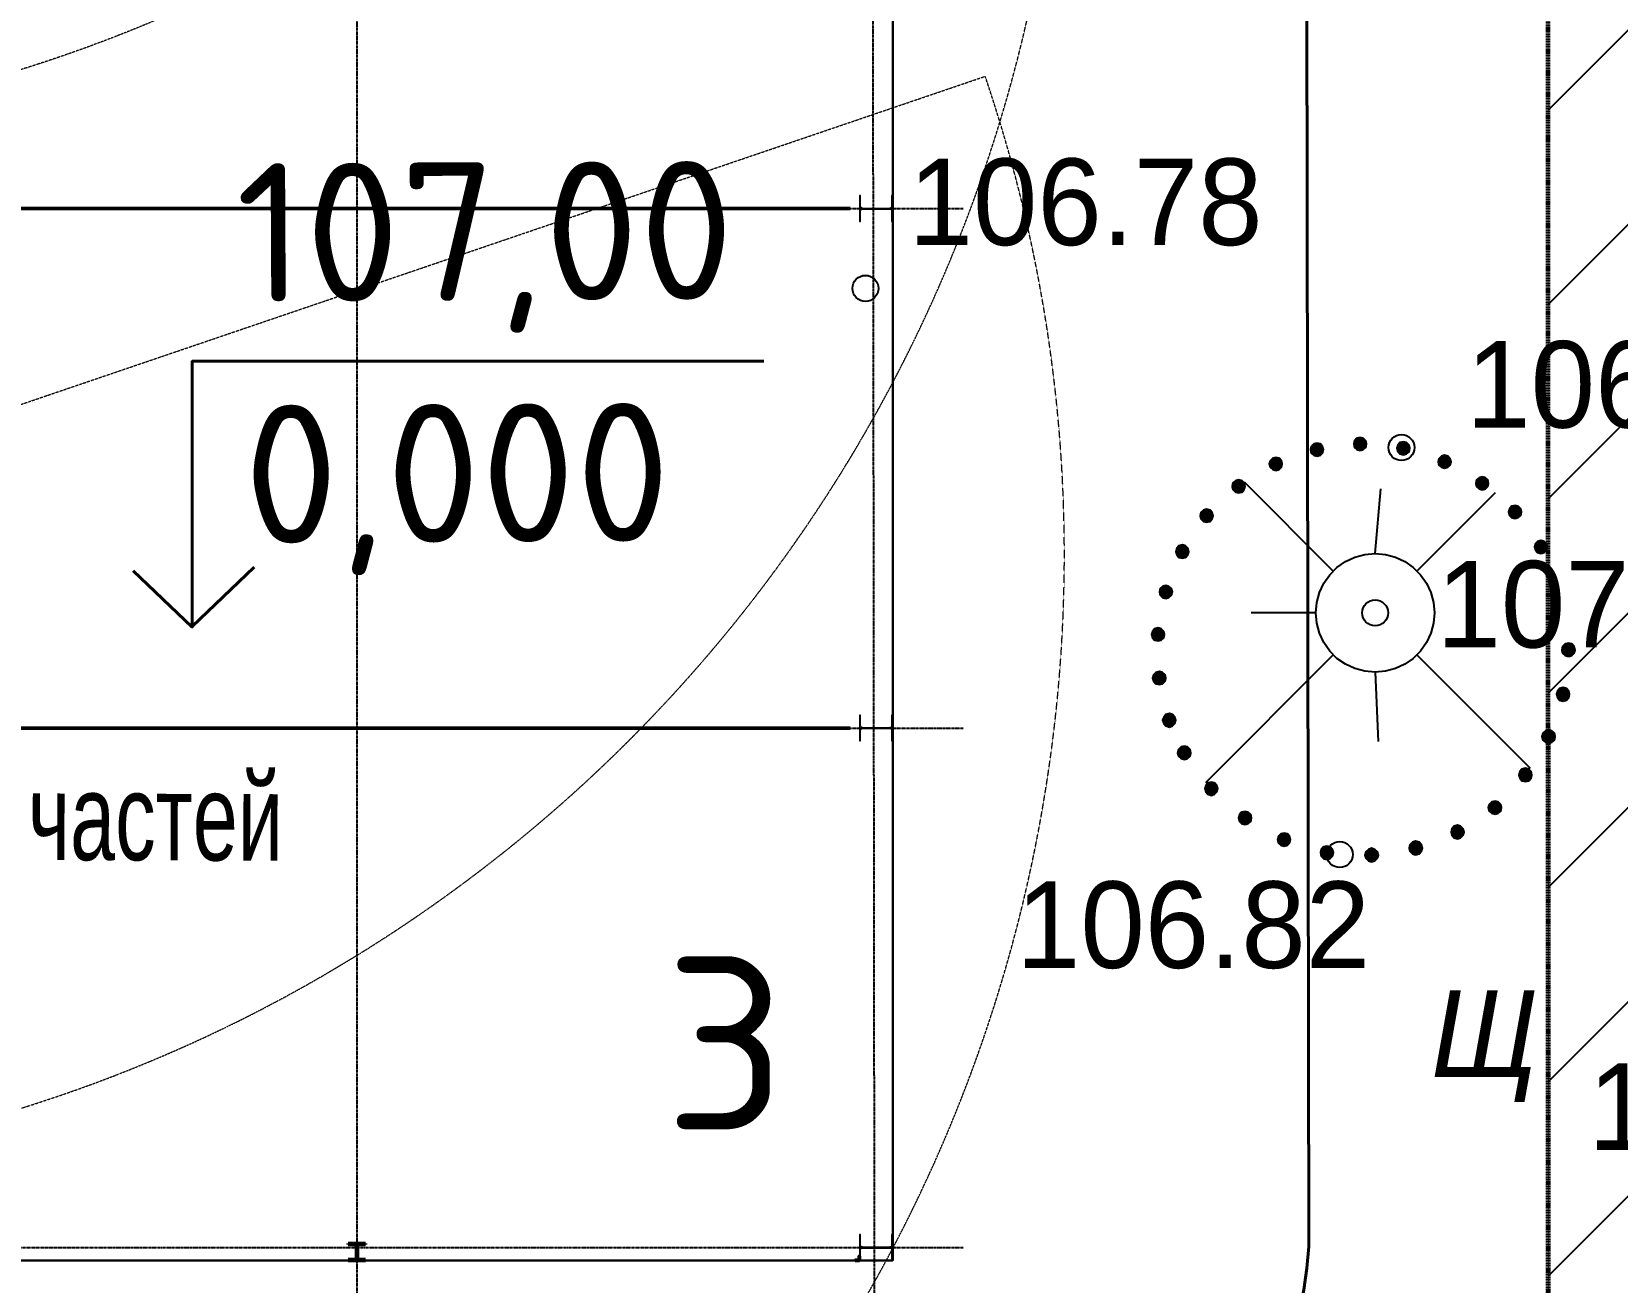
# Model space of a CAD drawing. Header units: millimetres. Extents: x 172667 to 1873135, y -274708 to 168495.
# Drawn here: x 1797954 to 1816278, y 14867 to 29312 of the extents above; entities that cross this region are included whole.
import ezdxf
from ezdxf.enums import TextEntityAlignment as Align

# ---------------------------------------------------------------- set-up
doc = ezdxf.new("R2010")
doc.units = ezdxf.units.MM
for name, pattern in [('DASHED', [0.75, 0.5, -0.25]), ('линия_сгиба', [1.25, 0.5, -0.25, 0, -0.25, 0, -0.25]), ('осевая', [2, 1.25, -0.25, 0.25, -0.25])]:
    doc.linetypes.add(name, pattern=pattern)
for name, color, linetype, lineweight in [('0004-Осевая', 4, 'осевая', 25), ('01-Основная толстая', 7, 'Continuous', 50), ('012 ОП.ЗОНА.ЗДАНИЕ', 171, '01.Опасная зона здание', 40), ('017 ОТВОД', 7, '13.Граница отвода', 70), ('ГП-0000', 184, 'Continuous', 40), ('СО_20_колонны', 7, 'Continuous', 50), ('СО_50_фермы', 7, 'Continuous', 50)]:
    doc.layers.add(name, color=color, linetype=linetype, lineweight=lineweight)
for name, color, linetype in [('_ТОПО', 253, 'Continuous'), ('SC007', 7, 'Continuous'), ('ГП-экспликация', 7, 'Continuous')]:
    doc.layers.add(name, color=color, linetype=linetype)
doc.styles.add('17', font='', dxfattribs={"height": 0.000909972})
doc.styles.add('F2', font='', dxfattribs={"height": 0.000909972})
doc.styles.add('ISOCPEUR', font='isocpeur.ttf')
doc.styles.add('размеры', font='', dxfattribs={"width": 0.7})
doc.styles.get('17').set_extended_font_data('Bm431', italic=True)
doc.styles.get('F2').set_extended_font_data('D431')
doc.styles.get('размеры').set_extended_font_data('T-FLEX Type A')
doc.linetypes.add('01.Опасная зона здание', pattern='A,1,-2,10,-0.05,[1,линии ППР.shx,S=0.2,R=180,X=0,Y=-1],-0.05,10,-2', length=25.1)
doc.linetypes.add('13.Граница отвода', pattern='A,20,[14,SHAPES,S=0.01,R=0,X=0,Y=0],-2.5', length=22.5)
doc.dimstyles.new('SPDS 500', dxfattribs={"dimscale": 500, "dimtxt": 2.5, "dimasz": 2, "dimexe": 1.25, "dimexo": 0, "dimtad": 1, "dimdec": 0, "dimtxsty": 'размеры', "dimblk": 'ARCHTICK', "dimcen": 2.5, "dimdle": 2, "dimclrd": 256, "dimclre": 256, "dimclrt": 1, "dimaunit": 1, "dimadec": 0, "dimazin": 2, "dimtfac": 0.75, "dimtdec": 0, "dimtix": 1, "dimtmove": 1, "dimatfit": 3, "dimfxl": 1.25, "dimtolj": 1, "dimlwd": 20, "dimlwe": 20, "dimarcsym": 0})

# ---------------------------------------------------------------- blocks, each defined once
blk = doc.blocks.new('SYMBOL2060001')
at = {"layer": 'SC007'}
blk.add_circle((0, 0), 0.15, dxfattribs=at)
blk = doc.blocks.new('APF160500')
for p, q in [((-99.5, 184), (-99.5, 196)), ((-99.5, 196), (99.5, 196)), ((-19, 184), (-99.5, 184)), ((99.5, 184), (19, 184)), ((99.5, 196), (99.5, 184)), ((-99.5, 0), (-99.5, 12)), ((-99.5, 12), (-19, 12)), ((99.5, 0), (-99.5, 0)), ((-6, 25), (-6, 171)), ((6, 25), (6, 171)), ((19, 12), (99.5, 12)), ((99.5, 12), (99.5, 0))]:
    blk.add_line(p, q)
for centre, start, end in [((-19, 171), 0, 90), ((19, 171), 90, 180), ((-19, 25), 270, 0), ((19, 25), 180, 270)]:
    blk.add_arc(centre, 13, start, end)
blk.add_point((0, 98))
blk = doc.blocks.new('EF718500')
for p, q in [((1.2, 50), (0, 50)), ((0, 50), (0, 0)), ((0, 0), (50, 0)), ((3, 8.5), (3, 48.2)), ((48.2, 3), (8.5, 3)), ((50, 1.2), (50, 0))]:
    blk.add_line(p, q)
for centre, radius, start, end in [((1.2, 48.2), 1.8, 0, 90), ((8.5, 8.5), 5.5, 180, 270), ((48.2, 1.2), 1.8, 0, 90)]:
    blk.add_arc(centre, radius, start, end)
blk = doc.blocks.new('APF136500')
at = {"lineweight": 13}
for p, q in [((-149.5, 370.5), (-149.5, 383)), ((-149.5, 383), (149.5, 383)), ((-28, 370.5), (-149.5, 370.5)), ((149.5, 370.5), (28, 370.5)), ((149.5, 383), (149.5, 370.5)), ((-6, 34.5), (-6, 348.5)), ((6, 34.5), (6, 348.5)), ((-149.5, 0), (-149.5, 12.5)), ((-149.5, 12.5), (-28, 12.5)), ((149.5, 0), (-149.5, 0)), ((28, 12.5), (149.5, 12.5)), ((149.5, 12.5), (149.5, 0))]:
    blk.add_line(p, q, dxfattribs=at)
for centre, start, end in [((-28, 348.5), 0, 90), ((28, 348.5), 90, 180), ((-28, 34.5), 270, 0), ((28, 34.5), 180, 270)]:
    blk.add_arc(centre, 22, start, end, dxfattribs=at)
blk.add_point((0, 191.5), dxfattribs=at)
blk = doc.blocks.new('_ArchTick')
at = {"color": 0, "linetype": 'ByBlock', "const_width": 0.15}
blk.add_lwpolyline([(-0.5, -0.5), (0.5, 0.5)], dxfattribs=at)
blk = doc.blocks.new('*D278')
at = {"linetype": 'Continuous', "lineweight": 20, "transparency": 16777216}
for p, q in [((1819281, 8102), (1819281, 84363)), ((1814573, 83363), (1819906, 83363)), ((1814573, 9102), (1819906, 9102))]:
    blk.add_line(p, q, dxfattribs=at)
at = {"layer": 'Defpoints', "color": 0, "transparency": 16777216}
for p in [(1814573, 83363, 3738), (1819281, 83363), (1814573, 9102, 3738)]:
    blk.add_point(p, dxfattribs=at)
at = {"lineweight": 20, "transparency": 16777216, "xscale": 1000, "yscale": 1000, "zscale": 1000}
for p, rotation in [((1819281, 83363), 90), ((1819281, 9102), 270)]:
    blk.add_blockref('_ArchTick', p, dxfattribs=dict(at, rotation=rotation))
at = {"color": 1, "transparency": 16777216, "insert": (1818343, 46233), "char_height": 1250, "attachment_point": 5, "rotation": 90, "style": 'размеры'}
blk.add_mtext('\\A1;74300', dxfattribs=at)

msp = doc.modelspace()

# ---------------------------------------------------------------- hatches: boundary and pattern name
h = msp.add_hatch()
h.set_pattern_fill('ANSI31', color=30, scale=500)
h.paths.add_polyline_path([(1815477.8, 83886.2), (1850035.1, 83412.2), (1849138.2, 7719.4), (1815477.8, 8078.9)])
at = {"layer": '_ТОПО', "linetype": 'ByBlock', "lineweight": -2}
for points in [[(1812806.2, 24410.1), (1812846.2, 24420.1), (1812871.2, 24445.1), (1812881.2, 24485.1), (1812871.2, 24520.1), (1812846.2, 24550.1), (1812806.2, 24560.1), (1812771.2, 24550.1), (1812741.2, 24520.1), (1812731.2, 24485.1), (1812741.2, 24445.1), (1812771.2, 24420.1)], [(1813306.2, 24475.1), (1813341.2, 24485.1), (1813371.2, 24510.1), (1813381.2, 24550.1), (1813371.2, 24585.1), (1813341.2, 24615.1), (1813306.2, 24625.1), (1813266.2, 24615.1), (1813241.2, 24585.1), (1813231.2, 24550.1), (1813241.2, 24510.1), (1813266.2, 24485.1)], [(1813806.2, 24425.1), (1813841.2, 24435.1), (1813871.2, 24460.1), (1813881.2, 24500.1), (1813871.2, 24535.1), (1813841.2, 24565.1), (1813806.2, 24575.1), (1813766.2, 24565.1), (1813741.2, 24535.1), (1813731.2, 24500.1), (1813741.2, 24460.1), (1813766.2, 24435.1)], [(1812331.2, 24245.1), (1812371.2, 24255.1), (1812396.2, 24280.1), (1812406.2, 24320.1), (1812396.2, 24355.1), (1812371.2, 24385.1), (1812331.2, 24395.1), (1812296.2, 24385.1), (1812266.2, 24355.1), (1812256.2, 24320.1), (1812266.2, 24280.1), (1812296.2, 24255.1)], [(1814281.2, 24270.1), (1814321.2, 24280.1), (1814346.2, 24305.1), (1814356.2, 24345.1), (1814346.2, 24380.1), (1814321.2, 24410.1), (1814281.2, 24420.1), (1814246.2, 24410.1), (1814216.2, 24380.1), (1814206.2, 24345.1), (1814216.2, 24305.1), (1814246.2, 24280.1)], [(1811901.2, 23985.1), (1811941.2, 23995.1), (1811966.2, 24025.1), (1811976.2, 24060.1), (1811966.2, 24100.1), (1811941.2, 24125.1), (1811901.2, 24135.1), (1811866.2, 24125.1), (1811836.2, 24100.1), (1811826.2, 24060.1), (1811836.2, 24025.1), (1811866.2, 23995.1)], [(1814716.2, 24020.1), (1814756.2, 24030.1), (1814781.2, 24060.1), (1814791.2, 24095.1), (1814781.2, 24135.1), (1814756.2, 24160.1), (1814716.2, 24170.1), (1814681.2, 24160.1), (1814651.2, 24135.1), (1814641.2, 24095.1), (1814651.2, 24060.1), (1814681.2, 24030.1)], [(1815096.2, 23690.1), (1815131.2, 23700.1), (1815161.2, 23725.1), (1815171.2, 23765.1), (1815161.2, 23800.1), (1815131.2, 23830.1), (1815096.2, 23840.1), (1815056.2, 23830.1), (1815031.2, 23800.1), (1815021.2, 23765.1), (1815031.2, 23725.1), (1815056.2, 23700.1)], [(1811531.2, 23645.1), (1811571.2, 23655.1), (1811596.2, 23685.1), (1811606.2, 23720.1), (1811596.2, 23760.1), (1811571.2, 23785.1), (1811531.2, 23795.1), (1811496.2, 23785.1), (1811466.2, 23760.1), (1811456.2, 23720.1), (1811466.2, 23685.1), (1811496.2, 23655.1)], [(1811251.2, 23230.1), (1811286.2, 23240.1), (1811316.2, 23270.1), (1811326.2, 23305.1), (1811316.2, 23345.1), (1811286.2, 23375.1), (1811251.2, 23385.1), (1811211.2, 23375.1), (1811186.2, 23345.1), (1811176.2, 23305.1), (1811186.2, 23270.1), (1811211.2, 23240.1)], [(1815396.2, 23285.1), (1815431.2, 23295.1), (1815461.2, 23325.1), (1815471.2, 23360.1), (1815461.2, 23400.1), (1815431.2, 23425.1), (1815396.2, 23435.1), (1815356.2, 23425.1), (1815331.2, 23400.1), (1815321.2, 23360.1), (1815331.2, 23325.1), (1815356.2, 23295.1)], [(1811061.2, 22765.1), (1811096.2, 22775.1), (1811126.2, 22805.1), (1811136.2, 22840.1), (1811126.2, 22880.1), (1811096.2, 22905.1), (1811061.2, 22915.1), (1811021.2, 22905.1), (1810996.2, 22880.1), (1810986.2, 22840.1), (1810996.2, 22805.1), (1811021.2, 22775.1)], [(1810971.2, 22275.1), (1811006.2, 22285.1), (1811036.2, 22310.1), (1811046.2, 22350.1), (1811036.2, 22385.1), (1811006.2, 22415.1), (1810971.2, 22425.1), (1810931.2, 22415.1), (1810906.2, 22385.1), (1810896.2, 22350.1), (1810906.2, 22310.1), (1810931.2, 22285.1)], [(1815716.2, 22095.1), (1815751.2, 22105.1), (1815781.2, 22135.1), (1815791.2, 22170.1), (1815781.2, 22210.1), (1815751.2, 22240.1), (1815716.2, 22250.1), (1815676.2, 22240.1), (1815646.2, 22210.1), (1815636.2, 22170.1), (1815646.2, 22135.1), (1815676.2, 22105.1)], [(1810986.2, 21770.1), (1811021.2, 21780.1), (1811051.2, 21810.1), (1811061.2, 21845.1), (1811051.2, 21885.1), (1811021.2, 21910.1), (1810986.2, 21920.1), (1810946.2, 21910.1), (1810916.2, 21885.1), (1810906.2, 21845.1), (1810916.2, 21810.1), (1810946.2, 21780.1)], [(1815651.2, 21580.1), (1815691.2, 21590.1), (1815716.2, 21620.1), (1815726.2, 21660.1), (1815716.2, 21695.1), (1815691.2, 21725.1), (1815651.2, 21735.1), (1815611.2, 21725.1), (1815586.2, 21695.1), (1815576.2, 21660.1), (1815586.2, 21620.1), (1815611.2, 21590.1)], [(1811101.2, 21280.1), (1811136.2, 21295.1), (1811166.2, 21320.1), (1811176.2, 21360.1), (1811166.2, 21395.1), (1811136.2, 21425.1), (1811101.2, 21435.1), (1811061.2, 21425.1), (1811036.2, 21395.1), (1811021.2, 21360.1), (1811036.2, 21320.1), (1811061.2, 21295.1)], [(1815481.2, 21095.1), (1815521.2, 21105.1), (1815551.2, 21130.1), (1815561.2, 21170.1), (1815551.2, 21210.1), (1815521.2, 21235.1), (1815481.2, 21245.1), (1815446.2, 21235.1), (1815416.2, 21210.1), (1815406.2, 21170.1), (1815416.2, 21130.1), (1815446.2, 21105.1)], [(1811276.2, 20905.1), (1811311.2, 20915.1), (1811341.2, 20945.1), (1811351.2, 20980.1), (1811341.2, 21020.1), (1811311.2, 21050.1), (1811276.2, 21060.1), (1811236.2, 21050.1), (1811206.2, 21020.1), (1811196.2, 20980.1), (1811206.2, 20945.1), (1811236.2, 20915.1)], [(1815216.2, 20650.1), (1815256.2, 20660.1), (1815281.2, 20690.1), (1815291.2, 20725.1), (1815281.2, 20765.1), (1815256.2, 20795.1), (1815216.2, 20805.1), (1815176.2, 20795.1), (1815151.2, 20765.1), (1815141.2, 20725.1), (1815151.2, 20690.1), (1815176.2, 20660.1)], [(1811586.2, 20490.1), (1811621.2, 20505.1), (1811651.2, 20530.1), (1811661.2, 20570.1), (1811651.2, 20605.1), (1811621.2, 20635.1), (1811586.2, 20645.1), (1811546.2, 20635.1), (1811521.2, 20605.1), (1811511.2, 20570.1), (1811521.2, 20530.1), (1811546.2, 20505.1)], [(1814866.2, 20275.1), (1814901.2, 20285.1), (1814931.2, 20310.1), (1814941.2, 20350.1), (1814931.2, 20385.1), (1814901.2, 20415.1), (1814866.2, 20425.1), (1814826.2, 20415.1), (1814796.2, 20385.1), (1814786.2, 20350.1), (1814796.2, 20310.1), (1814826.2, 20285.1)], [(1811976.2, 20155.1), (1812011.2, 20165.1), (1812041.2, 20190.1), (1812051.2, 20230.1), (1812041.2, 20270.1), (1812011.2, 20295.1), (1811976.2, 20305.1), (1811936.2, 20295.1), (1811911.2, 20270.1), (1811901.2, 20230.1), (1811911.2, 20190.1), (1811936.2, 20165.1)], [(1812426.2, 19905.1), (1812466.2, 19915.1), (1812491.2, 19940.1), (1812501.2, 19980.1), (1812491.2, 20020.1), (1812466.2, 20045.1), (1812426.2, 20055.1), (1812391.2, 20045.1), (1812361.2, 20020.1), (1812351.2, 19980.1), (1812361.2, 19940.1), (1812391.2, 19915.1)], [(1814431.2, 19990.1), (1814466.2, 20000.1), (1814496.2, 20030.1), (1814506.2, 20065.1), (1814496.2, 20105.1), (1814466.2, 20135.1), (1814431.2, 20145.1), (1814391.2, 20135.1), (1814366.2, 20105.1), (1814356.2, 20065.1), (1814366.2, 20030.1), (1814391.2, 20000.1)], [(1812921.2, 19750.1), (1812961.2, 19760.1), (1812986.2, 19790.1), (1812996.2, 19830.1), (1812986.2, 19865.1), (1812961.2, 19895.1), (1812921.2, 19905.1), (1812881.2, 19895.1), (1812856.2, 19865.1), (1812846.2, 19830.1), (1812856.2, 19790.1), (1812881.2, 19760.1)], [(1813436.2, 19725.1), (1813476.2, 19735.1), (1813506.2, 19765.1), (1813516.2, 19800.1), (1813506.2, 19840.1), (1813476.2, 19865.1), (1813436.2, 19880.1), (1813401.2, 19865.1), (1813371.2, 19840.1), (1813361.2, 19800.1), (1813371.2, 19765.1), (1813401.2, 19735.1)], [(1813946.2, 19805.1), (1813986.2, 19815.1), (1814016.2, 19845.1), (1814026.2, 19880.1), (1814016.2, 19920.1), (1813986.2, 19950.1), (1813946.2, 19960.1), (1813911.2, 19950.1), (1813881.2, 19920.1), (1813871.2, 19880.1), (1813881.2, 19845.1), (1813911.2, 19815.1)]]:
    msp.add_hatch(color=8, dxfattribs=at).paths.add_polyline_path(points)

# ---------------------------------------------------------------- linework, layer by layer
at = {"color": 6, "linetype": 'DASHED', "lineweight": 20, "ltscale": 5}
msp.add_circle((1792712, 45268.6, 107296.5), 17169.7, dxfattribs=at)
at = {"layer": '0004-Осевая'}
msp.add_lwpolyline([(1807609.3, 87902.9), (1807712, -4591.9)], dxfattribs=at)
at = {"layer": '0004-Осевая', "elevation": 107296.5}
for points in [[(1761144, 21268.6), (1808719.1, 21268.6)], [(1760944, 15268.6), (1808719.1, 15268.6)]]:
    msp.add_lwpolyline(points, dxfattribs=at)
at = {"layer": '012 ОП.ЗОНА.ЗДАНИЕ', "elevation": 107296.5}
msp.add_lwpolyline([(1812712, 15262.6), (1812635.9, 63268.6)], dxfattribs=at)
at = {"layer": '012 ОП.ЗОНА.ЗДАНИЕ'}
for centre, radius, start, end in [((1807317.6, 15657.1, 107296.5), 5407.7, 274.00818, 355.98465), ((1807712, 15262.6, 107296.5), 5000, 0, 0.18185)]:
    msp.add_arc(centre, radius, start, end, dxfattribs=at)
at = {"layer": '017 ОТВОД', "color": 30, "linetype": 'линия_сгиба', "lineweight": 60, "ltscale": 5, "elevation": 3738.5}
msp.add_lwpolyline([(1815477.8, 83886.2), (1850035.1, 83412.2), (1849138.2, 7719.4), (1815477.8, 8078.9)], close=True, dxfattribs=at)
at = {"layer": '_ТОПО', "color": 8, "linetype": 'ByBlock', "lineweight": -2}
for p, q in [((1812994.9, 23079.8, 107682), (1811968, 24108, 107682)), ((1813479.9, 23284.8, 107682), (1813544.9, 24029.8, 107682)), ((1813959.9, 23079.8, 107682), (1814869.1, 23989, 107682)), ((1812794.9, 22599.8, 107682), (1812044.9, 22599.8, 107682)), ((1812994.9, 22114.8, 107682), (1811517.2, 20637.1, 107682)), ((1813959.9, 22114.8, 107682), (1815271.3, 20805.1, 107682)), ((1813479.9, 21914.8, 107682), (1813512.3, 21114.1, 107682))]:
    msp.add_line(p, q, dxfattribs=at)
at = {"layer": '_ТОПО', "color": 8, "linetype": 'ByBlock', "lineweight": -2, "flags": 128}
for points, elevation in [([(1812806.2, 24410.1), (1812846.2, 24420.1), (1812871.2, 24445.1), (1812881.2, 24485.1), (1812871.2, 24520.1), (1812846.2, 24550.1), (1812806.2, 24560.1), (1812771.2, 24550.1), (1812741.2, 24520.1), (1812731.2, 24485.1), (1812741.2, 24445.1), (1812771.2, 24420.1), (1812806.2, 24410.1)], 106820.4), ([(1812806.2, 24410.1), (1812846.2, 24420.1), (1812871.2, 24445.1), (1812881.2, 24485.1), (1812871.2, 24520.1), (1812846.2, 24550.1), (1812806.2, 24560.1), (1812771.2, 24550.1), (1812741.2, 24520.1), (1812731.2, 24485.1), (1812741.2, 24445.1), (1812771.2, 24420.1), (1812806.2, 24410.1)], 106820.4), ([(1813306.2, 24475.1), (1813341.2, 24485.1), (1813371.2, 24510.1), (1813381.2, 24550.1), (1813371.2, 24585.1), (1813341.2, 24615.1), (1813306.2, 24625.1), (1813266.2, 24615.1), (1813241.2, 24585.1), (1813231.2, 24550.1), (1813241.2, 24510.1), (1813266.2, 24485.1), (1813306.2, 24475.1)], 106820.4), ([(1813306.2, 24475.1), (1813341.2, 24485.1), (1813371.2, 24510.1), (1813381.2, 24550.1), (1813371.2, 24585.1), (1813341.2, 24615.1), (1813306.2, 24625.1), (1813266.2, 24615.1), (1813241.2, 24585.1), (1813231.2, 24550.1), (1813241.2, 24510.1), (1813266.2, 24485.1), (1813306.2, 24475.1)], 106820.4), ([(1813806.2, 24425.1), (1813841.2, 24435.1), (1813871.2, 24460.1), (1813881.2, 24500.1), (1813871.2, 24535.1), (1813841.2, 24565.1), (1813806.2, 24575.1), (1813766.2, 24565.1), (1813741.2, 24535.1), (1813731.2, 24500.1), (1813741.2, 24460.1), (1813766.2, 24435.1), (1813806.2, 24425.1)], 106820.4), ([(1813806.2, 24425.1), (1813841.2, 24435.1), (1813871.2, 24460.1), (1813881.2, 24500.1), (1813871.2, 24535.1), (1813841.2, 24565.1), (1813806.2, 24575.1), (1813766.2, 24565.1), (1813741.2, 24535.1), (1813731.2, 24500.1), (1813741.2, 24460.1), (1813766.2, 24435.1), (1813806.2, 24425.1)], 106820.4), ([(1812331.2, 24245.1), (1812371.2, 24255.1), (1812396.2, 24280.1), (1812406.2, 24320.1), (1812396.2, 24355.1), (1812371.2, 24385.1), (1812331.2, 24395.1), (1812296.2, 24385.1), (1812266.2, 24355.1), (1812256.2, 24320.1), (1812266.2, 24280.1), (1812296.2, 24255.1), (1812331.2, 24245.1)], 106820.4), ([(1812331.2, 24245.1), (1812371.2, 24255.1), (1812396.2, 24280.1), (1812406.2, 24320.1), (1812396.2, 24355.1), (1812371.2, 24385.1), (1812331.2, 24395.1), (1812296.2, 24385.1), (1812266.2, 24355.1), (1812256.2, 24320.1), (1812266.2, 24280.1), (1812296.2, 24255.1), (1812331.2, 24245.1)], 106820.4), ([(1814281.2, 24270.1), (1814321.2, 24280.1), (1814346.2, 24305.1), (1814356.2, 24345.1), (1814346.2, 24380.1), (1814321.2, 24410.1), (1814281.2, 24420.1), (1814246.2, 24410.1), (1814216.2, 24380.1), (1814206.2, 24345.1), (1814216.2, 24305.1), (1814246.2, 24280.1), (1814281.2, 24270.1)], 106820.4), ([(1814281.2, 24270.1), (1814321.2, 24280.1), (1814346.2, 24305.1), (1814356.2, 24345.1), (1814346.2, 24380.1), (1814321.2, 24410.1), (1814281.2, 24420.1), (1814246.2, 24410.1), (1814216.2, 24380.1), (1814206.2, 24345.1), (1814216.2, 24305.1), (1814246.2, 24280.1), (1814281.2, 24270.1)], 106820.4), ([(1811901.2, 23985.1), (1811941.2, 23995.1), (1811966.2, 24025.1), (1811976.2, 24060.1), (1811966.2, 24100.1), (1811941.2, 24125.1), (1811901.2, 24135.1), (1811866.2, 24125.1), (1811836.2, 24100.1), (1811826.2, 24060.1), (1811836.2, 24025.1), (1811866.2, 23995.1), (1811901.2, 23985.1)], 106820.4), ([(1811901.2, 23985.1), (1811941.2, 23995.1), (1811966.2, 24025.1), (1811976.2, 24060.1), (1811966.2, 24100.1), (1811941.2, 24125.1), (1811901.2, 24135.1), (1811866.2, 24125.1), (1811836.2, 24100.1), (1811826.2, 24060.1), (1811836.2, 24025.1), (1811866.2, 23995.1), (1811901.2, 23985.1)], 106820.4), ([(1814716.2, 24020.1), (1814756.2, 24030.1), (1814781.2, 24060.1), (1814791.2, 24095.1), (1814781.2, 24135.1), (1814756.2, 24160.1), (1814716.2, 24170.1), (1814681.2, 24160.1), (1814651.2, 24135.1), (1814641.2, 24095.1), (1814651.2, 24060.1), (1814681.2, 24030.1), (1814716.2, 24020.1)], 106820.4), ([(1814716.2, 24020.1), (1814756.2, 24030.1), (1814781.2, 24060.1), (1814791.2, 24095.1), (1814781.2, 24135.1), (1814756.2, 24160.1), (1814716.2, 24170.1), (1814681.2, 24160.1), (1814651.2, 24135.1), (1814641.2, 24095.1), (1814651.2, 24060.1), (1814681.2, 24030.1), (1814716.2, 24020.1)], 106820.4), ([(1815096.2, 23690.1), (1815131.2, 23700.1), (1815161.2, 23725.1), (1815171.2, 23765.1), (1815161.2, 23800.1), (1815131.2, 23830.1), (1815096.2, 23840.1), (1815056.2, 23830.1), (1815031.2, 23800.1), (1815021.2, 23765.1), (1815031.2, 23725.1), (1815056.2, 23700.1), (1815096.2, 23690.1)], 106820.4), ([(1815096.2, 23690.1), (1815131.2, 23700.1), (1815161.2, 23725.1), (1815171.2, 23765.1), (1815161.2, 23800.1), (1815131.2, 23830.1), (1815096.2, 23840.1), (1815056.2, 23830.1), (1815031.2, 23800.1), (1815021.2, 23765.1), (1815031.2, 23725.1), (1815056.2, 23700.1), (1815096.2, 23690.1)], 106820.4), ([(1811531.2, 23645.1), (1811571.2, 23655.1), (1811596.2, 23685.1), (1811606.2, 23720.1), (1811596.2, 23760.1), (1811571.2, 23785.1), (1811531.2, 23795.1), (1811496.2, 23785.1), (1811466.2, 23760.1), (1811456.2, 23720.1), (1811466.2, 23685.1), (1811496.2, 23655.1), (1811531.2, 23645.1)], 106820.4), ([(1811531.2, 23645.1), (1811571.2, 23655.1), (1811596.2, 23685.1), (1811606.2, 23720.1), (1811596.2, 23760.1), (1811571.2, 23785.1), (1811531.2, 23795.1), (1811496.2, 23785.1), (1811466.2, 23760.1), (1811456.2, 23720.1), (1811466.2, 23685.1), (1811496.2, 23655.1), (1811531.2, 23645.1)], 106820.4), ([(1811251.2, 23230.1), (1811286.2, 23240.1), (1811316.2, 23270.1), (1811326.2, 23305.1), (1811316.2, 23345.1), (1811286.2, 23375.1), (1811251.2, 23385.1), (1811211.2, 23375.1), (1811186.2, 23345.1), (1811176.2, 23305.1), (1811186.2, 23270.1), (1811211.2, 23240.1), (1811251.2, 23230.1)], 106820.4), ([(1811251.2, 23230.1), (1811286.2, 23240.1), (1811316.2, 23270.1), (1811326.2, 23305.1), (1811316.2, 23345.1), (1811286.2, 23375.1), (1811251.2, 23385.1), (1811211.2, 23375.1), (1811186.2, 23345.1), (1811176.2, 23305.1), (1811186.2, 23270.1), (1811211.2, 23240.1), (1811251.2, 23230.1)], 106820.4), ([(1813479.2, 23284.8), (1813598.3, 23274.4), (1813713.7, 23243.5), (1813822.1, 23193), (1813920, 23124.4), (1814004.5, 23039.9), (1814073, 22942), (1814123.6, 22833.6), (1814154.5, 22718.2), (1814164.9, 22599.1), (1814154.5, 22480.1), (1814123.6, 22364.6), (1814073, 22256.3), (1814004.5, 22158.4), (1813920, 22073.8), (1813822.1, 22005.3), (1813713.7, 21954.8), (1813598.3, 21923.8), (1813479.2, 21913.4), (1813360.1, 21923.8), (1813244.7, 21954.8), (1813136.4, 22005.3), (1813038.4, 22073.8), (1812953.9, 22158.4), (1812885.4, 22256.3), (1812834.9, 22364.6), (1812803.9, 22480.1), (1812793.5, 22599.1), (1812803.9, 22718.2), (1812834.9, 22833.6), (1812885.4, 22942), (1812953.9, 23039.9), (1813038.4, 23124.4), (1813136.4, 23193), (1813244.7, 23243.5), (1813360.1, 23274.4), (1813479.2, 23284.8)], 107682), ([(1815396.2, 23285.1), (1815431.2, 23295.1), (1815461.2, 23325.1), (1815471.2, 23360.1), (1815461.2, 23400.1), (1815431.2, 23425.1), (1815396.2, 23435.1), (1815356.2, 23425.1), (1815331.2, 23400.1), (1815321.2, 23360.1), (1815331.2, 23325.1), (1815356.2, 23295.1), (1815396.2, 23285.1)], 106820.4), ([(1815396.2, 23285.1), (1815431.2, 23295.1), (1815461.2, 23325.1), (1815471.2, 23360.1), (1815461.2, 23400.1), (1815431.2, 23425.1), (1815396.2, 23435.1), (1815356.2, 23425.1), (1815331.2, 23400.1), (1815321.2, 23360.1), (1815331.2, 23325.1), (1815356.2, 23295.1), (1815396.2, 23285.1)], 106820.4), ([(1811061.2, 22765.1), (1811096.2, 22775.1), (1811126.2, 22805.1), (1811136.2, 22840.1), (1811126.2, 22880.1), (1811096.2, 22905.1), (1811061.2, 22915.1), (1811021.2, 22905.1), (1810996.2, 22880.1), (1810986.2, 22840.1), (1810996.2, 22805.1), (1811021.2, 22775.1), (1811061.2, 22765.1)], 106820.4), ([(1811061.2, 22765.1), (1811096.2, 22775.1), (1811126.2, 22805.1), (1811136.2, 22840.1), (1811126.2, 22880.1), (1811096.2, 22905.1), (1811061.2, 22915.1), (1811021.2, 22905.1), (1810996.2, 22880.1), (1810986.2, 22840.1), (1810996.2, 22805.1), (1811021.2, 22775.1), (1811061.2, 22765.1)], 106820.4), ([(1810971.2, 22275.1), (1811006.2, 22285.1), (1811036.2, 22310.1), (1811046.2, 22350.1), (1811036.2, 22385.1), (1811006.2, 22415.1), (1810971.2, 22425.1), (1810931.2, 22415.1), (1810906.2, 22385.1), (1810896.2, 22350.1), (1810906.2, 22310.1), (1810931.2, 22285.1), (1810971.2, 22275.1)], 106820.4), ([(1810971.2, 22275.1), (1811006.2, 22285.1), (1811036.2, 22310.1), (1811046.2, 22350.1), (1811036.2, 22385.1), (1811006.2, 22415.1), (1810971.2, 22425.1), (1810931.2, 22415.1), (1810906.2, 22385.1), (1810896.2, 22350.1), (1810906.2, 22310.1), (1810931.2, 22285.1), (1810971.2, 22275.1)], 106820.4), ([(1815716.2, 22095.1), (1815751.2, 22105.1), (1815781.2, 22135.1), (1815791.2, 22170.1), (1815781.2, 22210.1), (1815751.2, 22240.1), (1815716.2, 22250.1), (1815676.2, 22240.1), (1815646.2, 22210.1), (1815636.2, 22170.1), (1815646.2, 22135.1), (1815676.2, 22105.1), (1815716.2, 22095.1)], 106820.4), ([(1815716.2, 22095.1), (1815751.2, 22105.1), (1815781.2, 22135.1), (1815791.2, 22170.1), (1815781.2, 22210.1), (1815751.2, 22240.1), (1815716.2, 22250.1), (1815676.2, 22240.1), (1815646.2, 22210.1), (1815636.2, 22170.1), (1815646.2, 22135.1), (1815676.2, 22105.1), (1815716.2, 22095.1)], 106820.4), ([(1810986.2, 21770.1), (1811021.2, 21780.1), (1811051.2, 21810.1), (1811061.2, 21845.1), (1811051.2, 21885.1), (1811021.2, 21910.1), (1810986.2, 21920.1), (1810946.2, 21910.1), (1810916.2, 21885.1), (1810906.2, 21845.1), (1810916.2, 21810.1), (1810946.2, 21780.1), (1810986.2, 21770.1)], 106820.4), ([(1810986.2, 21770.1), (1811021.2, 21780.1), (1811051.2, 21810.1), (1811061.2, 21845.1), (1811051.2, 21885.1), (1811021.2, 21910.1), (1810986.2, 21920.1), (1810946.2, 21910.1), (1810916.2, 21885.1), (1810906.2, 21845.1), (1810916.2, 21810.1), (1810946.2, 21780.1), (1810986.2, 21770.1)], 106820.4), ([(1815651.2, 21580.1), (1815691.2, 21590.1), (1815716.2, 21620.1), (1815726.2, 21660.1), (1815716.2, 21695.1), (1815691.2, 21725.1), (1815651.2, 21735.1), (1815611.2, 21725.1), (1815586.2, 21695.1), (1815576.2, 21660.1), (1815586.2, 21620.1), (1815611.2, 21590.1), (1815651.2, 21580.1)], 106820.4), ([(1815651.2, 21580.1), (1815691.2, 21590.1), (1815716.2, 21620.1), (1815726.2, 21660.1), (1815716.2, 21695.1), (1815691.2, 21725.1), (1815651.2, 21735.1), (1815611.2, 21725.1), (1815586.2, 21695.1), (1815576.2, 21660.1), (1815586.2, 21620.1), (1815611.2, 21590.1), (1815651.2, 21580.1)], 106820.4), ([(1811101.2, 21280.1), (1811136.2, 21295.1), (1811166.2, 21320.1), (1811176.2, 21360.1), (1811166.2, 21395.1), (1811136.2, 21425.1), (1811101.2, 21435.1), (1811061.2, 21425.1), (1811036.2, 21395.1), (1811021.2, 21360.1), (1811036.2, 21320.1), (1811061.2, 21295.1), (1811101.2, 21280.1)], 106820.4), ([(1811101.2, 21280.1), (1811136.2, 21295.1), (1811166.2, 21320.1), (1811176.2, 21360.1), (1811166.2, 21395.1), (1811136.2, 21425.1), (1811101.2, 21435.1), (1811061.2, 21425.1), (1811036.2, 21395.1), (1811021.2, 21360.1), (1811036.2, 21320.1), (1811061.2, 21295.1), (1811101.2, 21280.1)], 106820.4), ([(1815481.2, 21095.1), (1815521.2, 21105.1), (1815551.2, 21130.1), (1815561.2, 21170.1), (1815551.2, 21210.1), (1815521.2, 21235.1), (1815481.2, 21245.1), (1815446.2, 21235.1), (1815416.2, 21210.1), (1815406.2, 21170.1), (1815416.2, 21130.1), (1815446.2, 21105.1), (1815481.2, 21095.1)], 106820.4), ([(1815481.2, 21095.1), (1815521.2, 21105.1), (1815551.2, 21130.1), (1815561.2, 21170.1), (1815551.2, 21210.1), (1815521.2, 21235.1), (1815481.2, 21245.1), (1815446.2, 21235.1), (1815416.2, 21210.1), (1815406.2, 21170.1), (1815416.2, 21130.1), (1815446.2, 21105.1), (1815481.2, 21095.1)], 106820.4), ([(1811276.2, 20905.1), (1811311.2, 20915.1), (1811341.2, 20945.1), (1811351.2, 20980.1), (1811341.2, 21020.1), (1811311.2, 21050.1), (1811276.2, 21060.1), (1811236.2, 21050.1), (1811206.2, 21020.1), (1811196.2, 20980.1), (1811206.2, 20945.1), (1811236.2, 20915.1), (1811276.2, 20905.1)], 106820.4), ([(1811276.2, 20905.1), (1811311.2, 20915.1), (1811341.2, 20945.1), (1811351.2, 20980.1), (1811341.2, 21020.1), (1811311.2, 21050.1), (1811276.2, 21060.1), (1811236.2, 21050.1), (1811206.2, 21020.1), (1811196.2, 20980.1), (1811206.2, 20945.1), (1811236.2, 20915.1), (1811276.2, 20905.1)], 106820.4), ([(1815216.2, 20650.1), (1815256.2, 20660.1), (1815281.2, 20690.1), (1815291.2, 20725.1), (1815281.2, 20765.1), (1815256.2, 20795.1), (1815216.2, 20805.1), (1815176.2, 20795.1), (1815151.2, 20765.1), (1815141.2, 20725.1), (1815151.2, 20690.1), (1815176.2, 20660.1), (1815216.2, 20650.1)], 106820.4), ([(1815216.2, 20650.1), (1815256.2, 20660.1), (1815281.2, 20690.1), (1815291.2, 20725.1), (1815281.2, 20765.1), (1815256.2, 20795.1), (1815216.2, 20805.1), (1815176.2, 20795.1), (1815151.2, 20765.1), (1815141.2, 20725.1), (1815151.2, 20690.1), (1815176.2, 20660.1), (1815216.2, 20650.1)], 106820.4), ([(1811586.2, 20490.1), (1811621.2, 20505.1), (1811651.2, 20530.1), (1811661.2, 20570.1), (1811651.2, 20605.1), (1811621.2, 20635.1), (1811586.2, 20645.1), (1811546.2, 20635.1), (1811521.2, 20605.1), (1811511.2, 20570.1), (1811521.2, 20530.1), (1811546.2, 20505.1), (1811586.2, 20490.1)], 106820.4), ([(1811586.2, 20490.1), (1811621.2, 20505.1), (1811651.2, 20530.1), (1811661.2, 20570.1), (1811651.2, 20605.1), (1811621.2, 20635.1), (1811586.2, 20645.1), (1811546.2, 20635.1), (1811521.2, 20605.1), (1811511.2, 20570.1), (1811521.2, 20530.1), (1811546.2, 20505.1), (1811586.2, 20490.1)], 106820.4), ([(1814866.2, 20275.1), (1814901.2, 20285.1), (1814931.2, 20310.1), (1814941.2, 20350.1), (1814931.2, 20385.1), (1814901.2, 20415.1), (1814866.2, 20425.1), (1814826.2, 20415.1), (1814796.2, 20385.1), (1814786.2, 20350.1), (1814796.2, 20310.1), (1814826.2, 20285.1), (1814866.2, 20275.1)], 106820.4), ([(1814866.2, 20275.1), (1814901.2, 20285.1), (1814931.2, 20310.1), (1814941.2, 20350.1), (1814931.2, 20385.1), (1814901.2, 20415.1), (1814866.2, 20425.1), (1814826.2, 20415.1), (1814796.2, 20385.1), (1814786.2, 20350.1), (1814796.2, 20310.1), (1814826.2, 20285.1), (1814866.2, 20275.1)], 106820.4), ([(1811976.2, 20155.1), (1812011.2, 20165.1), (1812041.2, 20190.1), (1812051.2, 20230.1), (1812041.2, 20270.1), (1812011.2, 20295.1), (1811976.2, 20305.1), (1811936.2, 20295.1), (1811911.2, 20270.1), (1811901.2, 20230.1), (1811911.2, 20190.1), (1811936.2, 20165.1), (1811976.2, 20155.1)], 106820.4), ([(1811976.2, 20155.1), (1812011.2, 20165.1), (1812041.2, 20190.1), (1812051.2, 20230.1), (1812041.2, 20270.1), (1812011.2, 20295.1), (1811976.2, 20305.1), (1811936.2, 20295.1), (1811911.2, 20270.1), (1811901.2, 20230.1), (1811911.2, 20190.1), (1811936.2, 20165.1), (1811976.2, 20155.1)], 106820.4), ([(1812426.2, 19905.1), (1812466.2, 19915.1), (1812491.2, 19940.1), (1812501.2, 19980.1), (1812491.2, 20020.1), (1812466.2, 20045.1), (1812426.2, 20055.1), (1812391.2, 20045.1), (1812361.2, 20020.1), (1812351.2, 19980.1), (1812361.2, 19940.1), (1812391.2, 19915.1), (1812426.2, 19905.1)], 106820.4), ([(1812426.2, 19905.1), (1812466.2, 19915.1), (1812491.2, 19940.1), (1812501.2, 19980.1), (1812491.2, 20020.1), (1812466.2, 20045.1), (1812426.2, 20055.1), (1812391.2, 20045.1), (1812361.2, 20020.1), (1812351.2, 19980.1), (1812361.2, 19940.1), (1812391.2, 19915.1), (1812426.2, 19905.1)], 106820.4), ([(1814431.2, 19990.1), (1814466.2, 20000.1), (1814496.2, 20030.1), (1814506.2, 20065.1), (1814496.2, 20105.1), (1814466.2, 20135.1), (1814431.2, 20145.1), (1814391.2, 20135.1), (1814366.2, 20105.1), (1814356.2, 20065.1), (1814366.2, 20030.1), (1814391.2, 20000.1), (1814431.2, 19990.1)], 106820.4), ([(1814431.2, 19990.1), (1814466.2, 20000.1), (1814496.2, 20030.1), (1814506.2, 20065.1), (1814496.2, 20105.1), (1814466.2, 20135.1), (1814431.2, 20145.1), (1814391.2, 20135.1), (1814366.2, 20105.1), (1814356.2, 20065.1), (1814366.2, 20030.1), (1814391.2, 20000.1), (1814431.2, 19990.1)], 106820.4), ([(1812921.2, 19750.1), (1812961.2, 19760.1), (1812986.2, 19790.1), (1812996.2, 19830.1), (1812986.2, 19865.1), (1812961.2, 19895.1), (1812921.2, 19905.1), (1812881.2, 19895.1), (1812856.2, 19865.1), (1812846.2, 19830.1), (1812856.2, 19790.1), (1812881.2, 19760.1), (1812921.2, 19750.1)], 106820.4), ([(1812921.2, 19750.1), (1812961.2, 19760.1), (1812986.2, 19790.1), (1812996.2, 19830.1), (1812986.2, 19865.1), (1812961.2, 19895.1), (1812921.2, 19905.1), (1812881.2, 19895.1), (1812856.2, 19865.1), (1812846.2, 19830.1), (1812856.2, 19790.1), (1812881.2, 19760.1), (1812921.2, 19750.1)], 106820.4), ([(1813436.2, 19725.1), (1813476.2, 19735.1), (1813506.2, 19765.1), (1813516.2, 19800.1), (1813506.2, 19840.1), (1813476.2, 19865.1), (1813436.2, 19880.1), (1813401.2, 19865.1), (1813371.2, 19840.1), (1813361.2, 19800.1), (1813371.2, 19765.1), (1813401.2, 19735.1), (1813436.2, 19725.1)], 106820.4), ([(1813436.2, 19725.1), (1813476.2, 19735.1), (1813506.2, 19765.1), (1813516.2, 19800.1), (1813506.2, 19840.1), (1813476.2, 19865.1), (1813436.2, 19880.1), (1813401.2, 19865.1), (1813371.2, 19840.1), (1813361.2, 19800.1), (1813371.2, 19765.1), (1813401.2, 19735.1), (1813436.2, 19725.1)], 106820.4), ([(1813946.2, 19805.1), (1813986.2, 19815.1), (1814016.2, 19845.1), (1814026.2, 19880.1), (1814016.2, 19920.1), (1813986.2, 19950.1), (1813946.2, 19960.1), (1813911.2, 19950.1), (1813881.2, 19920.1), (1813871.2, 19880.1), (1813881.2, 19845.1), (1813911.2, 19815.1), (1813946.2, 19805.1)], 106820.4), ([(1813946.2, 19805.1), (1813986.2, 19815.1), (1814016.2, 19845.1), (1814026.2, 19880.1), (1814016.2, 19920.1), (1813986.2, 19950.1), (1813946.2, 19960.1), (1813911.2, 19950.1), (1813881.2, 19920.1), (1813871.2, 19880.1), (1813881.2, 19845.1), (1813911.2, 19815.1), (1813946.2, 19805.1)], 106820.4)]:
    msp.add_lwpolyline(points, close=True, dxfattribs=dict(at, elevation=elevation))
at = {"layer": 'ГП-0000', "color": 0}
for points in [[(1806416.1, 25505.2), (1799809.3, 25505.2), (1799809.3, 22434.7), (1799125.1, 23085.5)], [(1799809.3, 22439.7), (1800522.8, 23128.8)]]:
    msp.add_lwpolyline(points, dxfattribs=at)
at = {"layer": 'СО_50_фермы', "color": 5, "elevation": 107296.5}
msp.add_lwpolyline([(1778012, 21268.6), (1807412, 21268.6)], dxfattribs=at)

# ---------------------------------------------------------------- block references
at = {"layer": '01-Основная толстая'}
msp.add_blockref('APF160500', (1801712, 15119.1, 107296.5), dxfattribs=at)
at = {"layer": '_ТОПО', "color": 8, "linetype": 'ByBlock', "lineweight": -2, "xscale": 1000, "yscale": 1000, "zscale": 1000}
for p in [(1807588.2, 26347.1, 106783), (1813783.2, 24508.1, 106827), (1813479.2, 22599.1, 107982), (1813070.2, 19807.1, 106816)]:
    msp.add_blockref('SYMBOL2060001', p, dxfattribs=at)
at = {"layer": 'СО_20_колонны', "xscale": -1, "rotation": 270}
for p in [(1807520.5, 27268.6, 107296.5), (1807520.5, 21268.6, 107296.5), (1807520.5, 15268.6, 107296.5)]:
    msp.add_blockref('APF136500', p, dxfattribs=at)
at = {"layer": 'СО_20_колонны', "xscale": -1}
msp.add_blockref('EF718500', (1807520.5, 15119.1, 107296.5), dxfattribs=at)

# ---------------------------------------------------------------- texts
at = {"color": 1, "linetype": 'Continuous', "lineweight": 0, "insert": (1786616.9, 20781.2), "char_height": 1000, "attachment_point": 1, "rotation": 359.82054, "style": 'размеры'}
msp.add_mtext_dynamic_manual_height_columns('Ферма составная из трех частей ', width=22420.414, gutter_width=5000, heights=[0], dxfattribs=at)
at = {"layer": '_ТОПО', "color": 8, "linetype": 'ByBlock', "lineweight": -2, "style": 'F2'}
for s, p in [('106.78', (1808088.2, 27347.1, 106783)), ('106.83', (1814533.2, 25238.1, 106827)), ('107.98', (1814189.2, 22699.1, 107992)), ('106.82', (1809330.2, 18997.1, 105446)), ('106.90', (1815941.2, 16896.1, 105643))]:
    msp.add_text(s, height=1000, dxfattribs=at).set_placement(p, align=Align.MIDDLE_LEFT)
at = {"layer": '_ТОПО', "color": 8, "linetype": 'ByBlock', "lineweight": -2, "style": '17'}
msp.add_text('Щ', height=1000, dxfattribs=at).set_placement((1814742.2, 17738.1, 104825.3), align=Align.MIDDLE_CENTER)
at = {"layer": 'ГП-0000', "ltscale": 10, "insert": (1800309.1, 27790.5, -214305.7), "char_height": 1600, "attachment_point": 1, "rotation": 0.29631, "style": 'ISOCPEUR', "bg_fill": 3, "box_fill_scale": 1.1, "bg_fill_color": 256, "bg_fill_transparency": 0}
msp.add_mtext_dynamic_manual_height_columns('107,00', width=1.272, gutter_width=15, heights=[1.17], dxfattribs=at)
at = {"layer": 'ГП-экспликация', "insert": (1805267, 18625.8), "char_height": 2000, "attachment_point": 1, "style": 'ISOCPEUR'}
msp.add_mtext_dynamic_manual_height_columns('3', width=2.633, gutter_width=1, heights=[0], dxfattribs=at)

# ---------------------------------------------------------------- dimensions: what is measured, and where the dimension line sits
dim = msp.add_linear_dim(base=(1819280.6, 83363.2), p1=(1814573.1, 9102, 3738.5), p2=(1814573.1, 83363.2, 3738.5), angle=90, text='74300', dimstyle='SPDS 500')
dim.commit()
dim.dimension.update_dxf_attribs({"geometry": '*D278', "text_midpoint": (1818343.1, 46232.6)})

# ---------------------------------------------------------------- next in the draw order: linework, layer by layer
at = {"color": 6, "linetype": 'DASHED', "lineweight": 20, "ltscale": 5}
msp.add_line((1792717, 23268.6, 107296.5), (1808972.5, 28796.3, 107296.5), dxfattribs=at)
for centre in [(1792717, 33268.6, 107296.5), (1792717, 23268.6, 107296.5)]:
    msp.add_arc(centre, 17169.7, 163.06951, 18.78084, dxfattribs=at)
at = {"layer": '0004-Осевая', "elevation": 107296.5}
for points in [[(1801712, 65911.8), (1801712, -4791.9)], [(1761344, 27268.6), (1808719.1, 27268.6)]]:
    msp.add_lwpolyline(points, dxfattribs=at)
at = {"layer": '017 ОТВОД', "color": 6, "linetype": 'линия_сгиба', "lineweight": 60, "ltscale": 5, "elevation": 3738.5}
msp.add_lwpolyline([(1769149.6, 9024.3), (1815482.4, 8078.8), (1815473.1, 83886.3), (1770145.1, 84117.2)], close=True, dxfattribs=at)
at = {"layer": 'СО_50_фермы', "color": 5, "elevation": 107296.5}
msp.add_lwpolyline([(1778012, 27268.6), (1807412, 27268.6)], dxfattribs=at)

# ---------------------------------------------------------------- next in the draw order: texts
at = {"layer": 'ГП-0000', "ltscale": 10, "insert": (1800400, 25000.2, -107009.2), "char_height": 1600, "attachment_point": 1, "rotation": 0.29631, "style": 'ISOCPEUR', "bg_fill": 3, "box_fill_scale": 1.1, "bg_fill_color": 256, "bg_fill_transparency": 0}
msp.add_mtext_dynamic_manual_height_columns('0,000', width=1.272, gutter_width=15, heights=[1.17], dxfattribs=at)

# ---------------------------------------------------------------- next in the draw order: linework, layer by layer
at = {"lineweight": 30, "elevation": 107296.5}
msp.add_lwpolyline([(1777520.5, 15119.1), (1807903.5, 15119.1), (1807903.5, 63418.1), (1777520.5, 63418.1)], close=True, dxfattribs=at)

doc.saveas('drawing.dxf')
